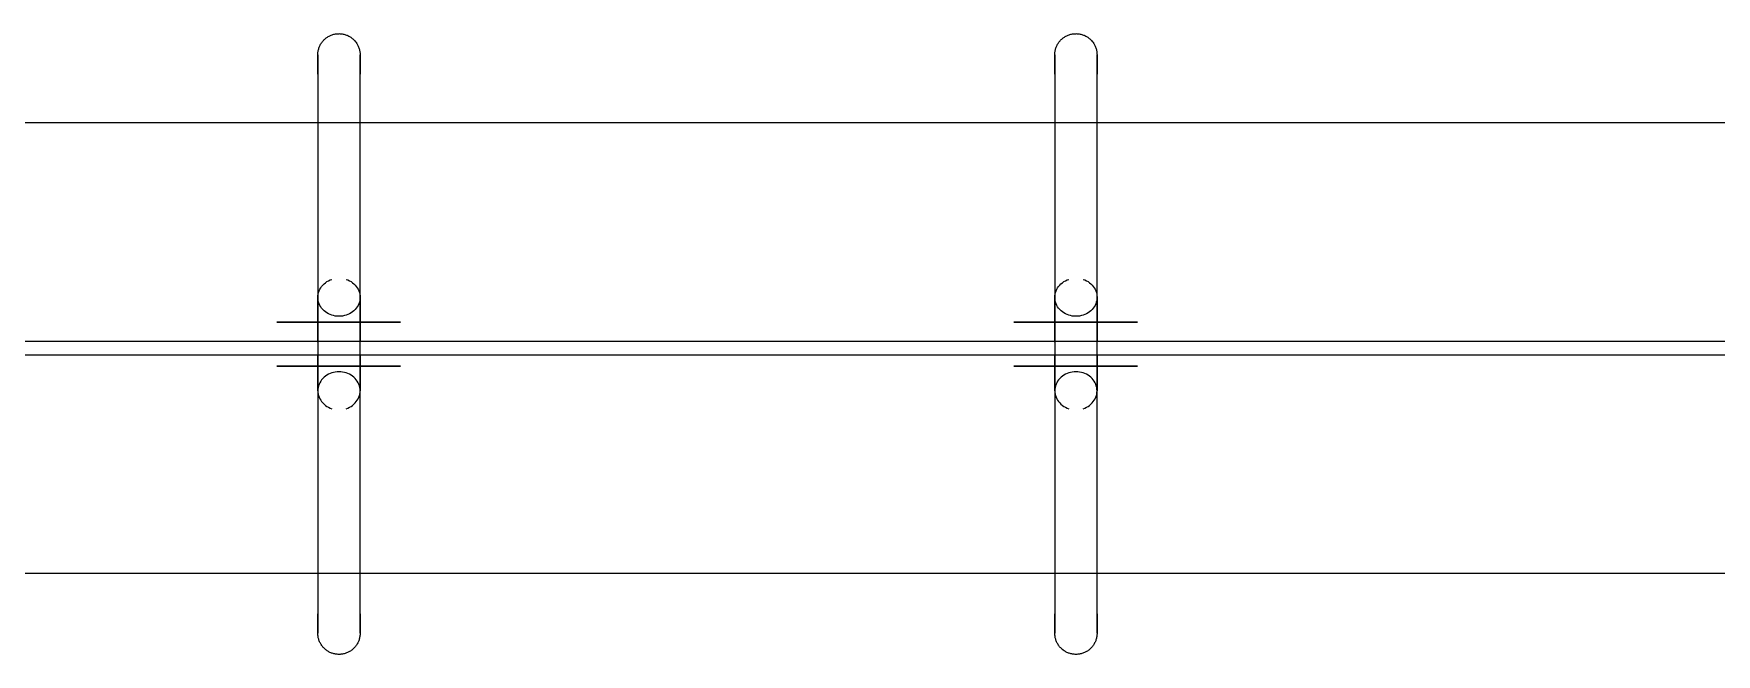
# Model space of a CAD drawing. Header units: inches. Extents: x -1569 to 1282, y -721 to 887.
# Drawn here: x -982.784 to -979.047, y 409.043 to 410.422 of the extents above; entities that cross this region are included whole.
import ezdxf

# ---------------------------------------------------------------- set-up
doc = ezdxf.new("R2010")
doc.units = ezdxf.units.IN
doc.header["$MEASUREMENT"] = 0
doc.layers.add('P-SANR-FIXT', color=6, linetype='Continuous', lineweight=13)

# ---------------------------------------------------------------- blocks, each defined once
blk = doc.blocks.new('Accessory_Shower_Bobrick_Vinyl-Shower-Curtain - 70 Wide-7268769-FIRST FLOOR POWER _ SIGNAL')
at = {"layer": 'P-SANR-FIXT', "lineweight": 9}
for p, q in [((-5.7736, 0.6081), (-5.7736, 0.1128)), ((-5.6799, 0.1128), (-5.6799, 0.6081)), ((-4.1372, 0.6081), (-4.1372, 0.1128)), ((-4.0435, 0.1128), (-4.0435, 0.6081)), ((-5.8645, 0.0575), (-5.59, 0.0575)), ((-5.59, 0.0575), (-5.8645, 0.0575)), ((-5.7985, 0.0575), (-5.656, 0.0575)), ((-5.656, 0.0575), (-5.7985, 0.0575)), ((-4.2282, 0.0575), (-3.9537, 0.0575)), ((-3.9537, 0.0575), (-4.2282, 0.0575)), ((-4.1622, 0.0575), (-4.0196, 0.0575)), ((-4.0196, 0.0575), (-4.1622, 0.0575)), ((-12, 0.0156), (12, 0.0156)), ((12, -0.0156), (-12, -0.0156)), ((-5.8645, -0.0402), (-5.59, -0.0402)), ((-5.59, -0.0402), (-5.8645, -0.0402)), ((-5.7985, -0.0402), (-5.656, -0.0402)), ((-5.656, -0.0402), (-5.7985, -0.0402)), ((-4.2282, -0.0402), (-3.9537, -0.0402)), ((-3.9537, -0.0402), (-4.2282, -0.0402)), ((-4.1622, -0.0402), (-4.0196, -0.0402)), ((-4.0196, -0.0402), (-4.1622, -0.0402)), ((-5.7736, -0.0947), (-5.7736, -0.59)), ((-5.6799, -0.59), (-5.6799, -0.0947)), ((-4.1372, -0.0947), (-4.1372, -0.59)), ((-4.0435, -0.59), (-4.0435, -0.0947))]:
    blk.add_line(p, q, dxfattribs=at)
at = {"layer": 'P-SANR-FIXT', "lineweight": 9, "flags": 128}
for points in [[(-5.7736, 0.6516), (-5.7736, 0.6535), (-5.7735, 0.6553), (-5.7733, 0.6572), (-5.773, 0.659), (-5.7727, 0.6609), (-5.7723, 0.6627), (-5.7718, 0.6645), (-5.7712, 0.6663), (-5.7706, 0.6681), (-5.7699, 0.6698), (-5.7691, 0.6715), (-5.7683, 0.6732), (-5.7674, 0.6749), (-5.7664, 0.6765), (-5.7654, 0.678), (-5.7643, 0.6796), (-5.7632, 0.6811), (-5.762, 0.6825), (-5.7607, 0.6839), (-5.7594, 0.6852), (-5.758, 0.6865), (-5.7566, 0.6877), (-5.7551, 0.6889), (-5.7536, 0.69), (-5.7521, 0.691), (-5.7505, 0.692), (-5.7488, 0.6929), (-5.7472, 0.6938), (-5.7454, 0.6946), (-5.7437, 0.6953), (-5.742, 0.6959), (-5.7402, 0.6965), (-5.7384, 0.697), (-5.7365, 0.6974), (-5.7347, 0.6978), (-5.7328, 0.6981), (-5.731, 0.6983), (-5.7291, 0.6984), (-5.7272, 0.6984), (-5.7267, 0.6985)], [(-5.7267, 0.6985), (-5.7249, 0.6984), (-5.723, 0.6983), (-5.7211, 0.6981), (-5.7193, 0.6979), (-5.7174, 0.6975), (-5.7156, 0.6971), (-5.7138, 0.6966), (-5.712, 0.6961), (-5.7102, 0.6954), (-5.7085, 0.6948), (-5.7068, 0.694), (-5.7051, 0.6932), (-5.7034, 0.6923), (-5.7018, 0.6913), (-5.7003, 0.6903), (-5.6987, 0.6892), (-5.6973, 0.688), (-5.6958, 0.6868), (-5.6944, 0.6856), (-5.6931, 0.6842), (-5.6918, 0.6829), (-5.6906, 0.6814), (-5.6894, 0.68), (-5.6883, 0.6785), (-5.6873, 0.6769), (-5.6863, 0.6753), (-5.6854, 0.6737), (-5.6845, 0.672), (-5.6838, 0.6703), (-5.683, 0.6686), (-5.6824, 0.6668), (-5.6818, 0.665), (-5.6813, 0.6632), (-5.6809, 0.6614), (-5.6805, 0.6595), (-5.6803, 0.6577), (-5.68, 0.6558), (-5.6799, 0.654), (-5.6799, 0.6521), (-5.6799, 0.6516)], [(-4.1372, 0.6516), (-4.1372, 0.6535), (-4.1371, 0.6553), (-4.1369, 0.6572), (-4.1366, 0.659), (-4.1363, 0.6609), (-4.1359, 0.6627), (-4.1354, 0.6645), (-4.1349, 0.6663), (-4.1342, 0.6681), (-4.1335, 0.6698), (-4.1328, 0.6715), (-4.1319, 0.6732), (-4.131, 0.6749), (-4.1301, 0.6765), (-4.1291, 0.678), (-4.128, 0.6796), (-4.1268, 0.6811), (-4.1256, 0.6825), (-4.1243, 0.6839), (-4.123, 0.6852), (-4.1217, 0.6865), (-4.1202, 0.6877), (-4.1188, 0.6889), (-4.1173, 0.69), (-4.1157, 0.691), (-4.1141, 0.692), (-4.1125, 0.6929), (-4.1108, 0.6938), (-4.1091, 0.6946), (-4.1074, 0.6953), (-4.1056, 0.6959), (-4.1038, 0.6965), (-4.102, 0.697), (-4.1002, 0.6974), (-4.0983, 0.6978), (-4.0965, 0.6981), (-4.0946, 0.6983), (-4.0927, 0.6984), (-4.0909, 0.6984), (-4.0904, 0.6985)], [(-4.0904, 0.6985), (-4.0885, 0.6984), (-4.0866, 0.6983), (-4.0848, 0.6981), (-4.0829, 0.6979), (-4.0811, 0.6975), (-4.0792, 0.6971), (-4.0774, 0.6966), (-4.0756, 0.6961), (-4.0739, 0.6954), (-4.0721, 0.6948), (-4.0704, 0.694), (-4.0687, 0.6932), (-4.0671, 0.6923), (-4.0655, 0.6913), (-4.0639, 0.6903), (-4.0624, 0.6892), (-4.0609, 0.688), (-4.0595, 0.6868), (-4.0581, 0.6856), (-4.0567, 0.6842), (-4.0555, 0.6829), (-4.0542, 0.6814), (-4.0531, 0.68), (-4.052, 0.6785), (-4.0509, 0.6769), (-4.0499, 0.6753), (-4.049, 0.6737), (-4.0482, 0.672), (-4.0474, 0.6703), (-4.0467, 0.6686), (-4.046, 0.6668), (-4.0455, 0.665), (-4.045, 0.6632), (-4.0445, 0.6614), (-4.0442, 0.6595), (-4.0439, 0.6577), (-4.0437, 0.6558), (-4.0436, 0.654), (-4.0435, 0.6521), (-4.0435, 0.6516)], [(-5.7736, 0.6516), (-5.7736, 0.6511), (-5.7736, 0.6495), (-5.7736, 0.647), (-5.7736, 0.6434), (-5.7736, 0.6388), (-5.7736, 0.6332), (-5.7736, 0.6266), (-5.7736, 0.619), (-5.7736, 0.6104), (-5.7736, 0.6009), (-5.7736, 0.5904), (-5.7736, 0.579), (-5.7736, 0.5666), (-5.7736, 0.5534), (-5.7736, 0.5393), (-5.7736, 0.5244), (-5.7736, 0.5087), (-5.7736, 0.4921), (-5.7736, 0.4748), (-5.7736, 0.4567), (-5.7736, 0.4379), (-5.7736, 0.4184), (-5.7736, 0.3983), (-5.7736, 0.3775), (-5.7736, 0.3562), (-5.7736, 0.3343), (-5.7736, 0.3119), (-5.7736, 0.289), (-5.7736, 0.2656), (-5.7736, 0.2419), (-5.7736, 0.2177), (-5.7736, 0.1933), (-5.7736, 0.1685), (-5.7736, 0.1435), (-5.7736, 0.1182), (-5.7736, 0.0928), (-5.7736, 0.0673), (-5.7736, 0.0417), (-5.7736, 0.016), (-5.7736, -0.0097), (-5.7736, -0.0354), (-5.7736, -0.061), (-5.7736, -0.0865), (-5.7736, -0.1118), (-5.7736, -0.1369), (-5.7736, -0.1619), (-5.7736, -0.1865), (-5.7736, -0.2108), (-5.7736, -0.2348), (-5.7736, -0.2584), (-5.7736, -0.2815), (-5.7736, -0.3042), (-5.7736, -0.3264), (-5.7736, -0.348), (-5.7736, -0.3691), (-5.7736, -0.3896), (-5.7736, -0.4094), (-5.7736, -0.4286), (-5.7736, -0.447), (-5.7736, -0.4648), (-5.7736, -0.4817), (-5.7736, -0.4979), (-5.7736, -0.5133), (-5.7736, -0.5279), (-5.7736, -0.5415), (-5.7736, -0.5544), (-5.7736, -0.5663), (-5.7736, -0.5772), (-5.7736, -0.5873), (-5.7736, -0.5964), (-5.7736, -0.6045), (-5.7736, -0.6116), (-5.7736, -0.6178), (-5.7736, -0.6229), (-5.7736, -0.6271), (-5.7736, -0.6302), (-5.7736, -0.6323), (-5.7736, -0.6334), (-5.7736, -0.6335)], [(-5.7736, 0.6081), (-5.7736, 0.6169), (-5.7736, 0.6248), (-5.7736, 0.6316), (-5.7736, 0.6375), (-5.7736, 0.6423), (-5.7736, 0.6462), (-5.7736, 0.649), (-5.7736, 0.6508), (-5.7736, 0.6515)], [(-5.6799, -0.6335), (-5.6799, -0.633), (-5.6799, -0.6314), (-5.6799, -0.6289), (-5.6799, -0.6253), (-5.6799, -0.6207), (-5.6799, -0.6151), (-5.6799, -0.6085), (-5.6799, -0.6009), (-5.6799, -0.5923), (-5.6799, -0.5828), (-5.6799, -0.5723), (-5.6799, -0.5609), (-5.6799, -0.5486), (-5.6799, -0.5354), (-5.6799, -0.5213), (-5.6799, -0.5063), (-5.6799, -0.4906), (-5.6799, -0.474), (-5.6799, -0.4567), (-5.6799, -0.4386), (-5.6799, -0.4198), (-5.6799, -0.4004), (-5.6799, -0.3802), (-5.6799, -0.3595), (-5.6799, -0.3381), (-5.6799, -0.3162), (-5.6799, -0.2938), (-5.6799, -0.2709), (-5.6799, -0.2476), (-5.6799, -0.2238), (-5.6799, -0.1997), (-5.6799, -0.1752), (-5.6799, -0.1504), (-5.6799, -0.1254), (-5.6799, -0.1002), (-5.6799, -0.0748), (-5.6799, -0.0492), (-5.6799, -0.0236), (-5.6799, 0.0021), (-5.6799, 0.0278), (-5.6799, 0.0535), (-5.6799, 0.0791), (-5.6799, 0.1046), (-5.6799, 0.1299), (-5.6799, 0.155), (-5.6799, 0.1799), (-5.6799, 0.2046), (-5.6799, 0.2289), (-5.6799, 0.2529), (-5.6799, 0.2764), (-5.6799, 0.2996), (-5.6799, 0.3223), (-5.6799, 0.3444), (-5.6799, 0.3661), (-5.6799, 0.3872), (-5.6799, 0.4076), (-5.6799, 0.4275), (-5.6799, 0.4466), (-5.6799, 0.4651), (-5.6799, 0.4828), (-5.6799, 0.4998), (-5.6799, 0.516), (-5.6799, 0.5314), (-5.6799, 0.5459), (-5.6799, 0.5596), (-5.6799, 0.5724), (-5.6799, 0.5843), (-5.6799, 0.5953), (-5.6799, 0.6054), (-5.6799, 0.6145), (-5.6799, 0.6226), (-5.6799, 0.6297), (-5.6799, 0.6359), (-5.6799, 0.641), (-5.6799, 0.6451), (-5.6799, 0.6483), (-5.6799, 0.6504), (-5.6799, 0.6514), (-5.6799, 0.6516)], [(-5.6799, 0.6516), (-5.6799, 0.6511), (-5.6799, 0.6495), (-5.6799, 0.647), (-5.6799, 0.6434), (-5.6799, 0.6388), (-5.6799, 0.6332), (-5.6799, 0.6266), (-5.6799, 0.619), (-5.6799, 0.6104), (-5.6799, 0.6081)], [(-4.1372, 0.6516), (-4.1372, 0.6511), (-4.1372, 0.6495), (-4.1372, 0.647), (-4.1372, 0.6434), (-4.1372, 0.6388), (-4.1372, 0.6332), (-4.1372, 0.6266), (-4.1372, 0.619), (-4.1372, 0.6104), (-4.1372, 0.6009), (-4.1372, 0.5904), (-4.1372, 0.579), (-4.1372, 0.5666), (-4.1372, 0.5534), (-4.1372, 0.5393), (-4.1372, 0.5244), (-4.1372, 0.5087), (-4.1372, 0.4921), (-4.1372, 0.4748), (-4.1372, 0.4567), (-4.1372, 0.4379), (-4.1372, 0.4184), (-4.1372, 0.3983), (-4.1372, 0.3775), (-4.1372, 0.3562), (-4.1372, 0.3343), (-4.1372, 0.3119), (-4.1372, 0.289), (-4.1372, 0.2656), (-4.1372, 0.2419), (-4.1372, 0.2177), (-4.1372, 0.1933), (-4.1372, 0.1685), (-4.1372, 0.1435), (-4.1372, 0.1182), (-4.1372, 0.0928), (-4.1372, 0.0673), (-4.1372, 0.0417), (-4.1372, 0.016), (-4.1372, -0.0097), (-4.1372, -0.0354), (-4.1372, -0.061), (-4.1372, -0.0865), (-4.1372, -0.1118), (-4.1372, -0.1369), (-4.1372, -0.1619), (-4.1372, -0.1865), (-4.1372, -0.2108), (-4.1372, -0.2348), (-4.1372, -0.2584), (-4.1372, -0.2815), (-4.1372, -0.3042), (-4.1372, -0.3264), (-4.1372, -0.348), (-4.1372, -0.3691), (-4.1372, -0.3896), (-4.1372, -0.4094), (-4.1372, -0.4286), (-4.1372, -0.447), (-4.1372, -0.4648), (-4.1372, -0.4817), (-4.1372, -0.4979), (-4.1372, -0.5133), (-4.1372, -0.5279), (-4.1372, -0.5415), (-4.1372, -0.5544), (-4.1372, -0.5663), (-4.1372, -0.5772), (-4.1372, -0.5873), (-4.1372, -0.5964), (-4.1372, -0.6045), (-4.1372, -0.6116), (-4.1372, -0.6178), (-4.1372, -0.6229), (-4.1372, -0.6271), (-4.1372, -0.6302), (-4.1372, -0.6323), (-4.1372, -0.6334), (-4.1372, -0.6335)], [(-4.1372, 0.6081), (-4.1372, 0.6169), (-4.1372, 0.6248), (-4.1372, 0.6316), (-4.1372, 0.6375), (-4.1372, 0.6423), (-4.1372, 0.6462), (-4.1372, 0.649), (-4.1372, 0.6508), (-4.1372, 0.6515)], [(-4.0435, -0.6335), (-4.0435, -0.633), (-4.0435, -0.6314), (-4.0435, -0.6289), (-4.0435, -0.6253), (-4.0435, -0.6207), (-4.0435, -0.6151), (-4.0435, -0.6085), (-4.0435, -0.6009), (-4.0435, -0.5923), (-4.0435, -0.5828), (-4.0435, -0.5723), (-4.0435, -0.5609), (-4.0435, -0.5486), (-4.0435, -0.5354), (-4.0435, -0.5213), (-4.0435, -0.5063), (-4.0435, -0.4906), (-4.0435, -0.474), (-4.0435, -0.4567), (-4.0435, -0.4386), (-4.0435, -0.4198), (-4.0435, -0.4004), (-4.0435, -0.3802), (-4.0435, -0.3595), (-4.0435, -0.3381), (-4.0435, -0.3162), (-4.0435, -0.2938), (-4.0435, -0.2709), (-4.0435, -0.2476), (-4.0435, -0.2238), (-4.0435, -0.1997), (-4.0435, -0.1752), (-4.0435, -0.1504), (-4.0435, -0.1254), (-4.0435, -0.1002), (-4.0435, -0.0748), (-4.0435, -0.0492), (-4.0435, -0.0236), (-4.0435, 0.0021), (-4.0435, 0.0278), (-4.0435, 0.0535), (-4.0435, 0.0791), (-4.0435, 0.1046), (-4.0435, 0.1299), (-4.0435, 0.155), (-4.0435, 0.1799), (-4.0435, 0.2046), (-4.0435, 0.2289), (-4.0435, 0.2529), (-4.0435, 0.2764), (-4.0435, 0.2996), (-4.0435, 0.3223), (-4.0435, 0.3444), (-4.0435, 0.3661), (-4.0435, 0.3872), (-4.0435, 0.4076), (-4.0435, 0.4275), (-4.0435, 0.4466), (-4.0435, 0.4651), (-4.0435, 0.4828), (-4.0435, 0.4998), (-4.0435, 0.516), (-4.0435, 0.5314), (-4.0435, 0.5459), (-4.0435, 0.5596), (-4.0435, 0.5724), (-4.0435, 0.5843), (-4.0435, 0.5953), (-4.0435, 0.6054), (-4.0435, 0.6145), (-4.0435, 0.6226), (-4.0435, 0.6297), (-4.0435, 0.6359), (-4.0435, 0.641), (-4.0435, 0.6451), (-4.0435, 0.6483), (-4.0435, 0.6504), (-4.0435, 0.6514), (-4.0435, 0.6516)], [(-4.0435, 0.6516), (-4.0435, 0.6511), (-4.0435, 0.6495), (-4.0435, 0.647), (-4.0435, 0.6434), (-4.0435, 0.6388), (-4.0435, 0.6332), (-4.0435, 0.6266), (-4.0435, 0.619), (-4.0435, 0.6104), (-4.0435, 0.6081)], [(-5.7736, 0.0133), (-5.7736, 0.0181), (-5.7736, 0.0229), (-5.7736, 0.0276), (-5.7736, 0.0324), (-5.7736, 0.0371), (-5.7736, 0.0417), (-5.7736, 0.0463), (-5.7736, 0.0508), (-5.7736, 0.0553), (-5.7736, 0.0597), (-5.7736, 0.064), (-5.7736, 0.0682), (-5.7736, 0.0723), (-5.7736, 0.0764), (-5.7736, 0.0803), (-5.7736, 0.0841), (-5.7736, 0.0878), (-5.7736, 0.0913), (-5.7736, 0.0948), (-5.7736, 0.0981), (-5.7736, 0.1012), (-5.7736, 0.1042), (-5.7736, 0.1071), (-5.7736, 0.1097), (-5.7736, 0.1123), (-5.7736, 0.1128)], [(-5.6799, 0.1128), (-5.6799, 0.1103), (-5.6799, 0.1076), (-5.6799, 0.1048), (-5.6799, 0.1019), (-5.6799, 0.0987), (-5.6799, 0.0955), (-5.6799, 0.0921), (-5.6799, 0.0886), (-5.6799, 0.0849), (-5.6799, 0.0811), (-5.6799, 0.0772), (-5.6799, 0.0732), (-5.6799, 0.0691), (-5.6799, 0.0649), (-5.6799, 0.0606), (-5.6799, 0.0562), (-5.6799, 0.0518), (-5.6799, 0.0473), (-5.6799, 0.0427), (-5.6799, 0.0381), (-5.6799, 0.0334), (-5.6799, 0.0287), (-5.6799, 0.0239), (-5.6799, 0.0191), (-5.6799, 0.0144)], [(-4.1372, 0.0133), (-4.1372, 0.0181), (-4.1372, 0.0229), (-4.1372, 0.0276), (-4.1372, 0.0324), (-4.1372, 0.0371), (-4.1372, 0.0417), (-4.1372, 0.0463), (-4.1372, 0.0508), (-4.1372, 0.0553), (-4.1372, 0.0597), (-4.1372, 0.064), (-4.1372, 0.0682), (-4.1372, 0.0723), (-4.1372, 0.0764), (-4.1372, 0.0803), (-4.1372, 0.0841), (-4.1372, 0.0878), (-4.1372, 0.0913), (-4.1372, 0.0948), (-4.1372, 0.0981), (-4.1372, 0.1012), (-4.1372, 0.1042), (-4.1372, 0.1071), (-4.1372, 0.1097), (-4.1372, 0.1123), (-4.1372, 0.1128)], [(-4.0435, 0.1128), (-4.0435, 0.1103), (-4.0435, 0.1076), (-4.0435, 0.1048), (-4.0435, 0.1019), (-4.0435, 0.0987), (-4.0435, 0.0955), (-4.0435, 0.0921), (-4.0435, 0.0886), (-4.0435, 0.0849), (-4.0435, 0.0811), (-4.0435, 0.0772), (-4.0435, 0.0732), (-4.0435, 0.0691), (-4.0435, 0.0649), (-4.0435, 0.0606), (-4.0435, 0.0562), (-4.0435, 0.0518), (-4.0435, 0.0473), (-4.0435, 0.0427), (-4.0435, 0.0381), (-4.0435, 0.0334), (-4.0435, 0.0287), (-4.0435, 0.0239), (-4.0435, 0.0191), (-4.0435, 0.0144)], [(-5.7736, -0.0947), (-5.7736, -0.0922), (-5.7736, -0.0896), (-5.7736, -0.0868), (-5.7736, -0.0838), (-5.7736, -0.0807), (-5.7736, -0.0774), (-5.7736, -0.074), (-5.7736, -0.0705), (-5.7736, -0.0668), (-5.7736, -0.063), (-5.7736, -0.0592), (-5.7736, -0.0551), (-5.7736, -0.051), (-5.7736, -0.0468), (-5.7736, -0.0425), (-5.7736, -0.0382), (-5.7736, -0.0337), (-5.7736, -0.0292), (-5.7736, -0.0246), (-5.7736, -0.02), (-5.7736, -0.0153)], [(-5.6799, -0.0143), (-5.6799, -0.019), (-5.6799, -0.0236), (-5.6799, -0.0282), (-5.6799, -0.0328), (-5.6799, -0.0372), (-5.6799, -0.0416), (-5.6799, -0.0459), (-5.6799, -0.0501), (-5.6799, -0.0543), (-5.6799, -0.0583), (-5.6799, -0.0622), (-5.6799, -0.066), (-5.6799, -0.0697), (-5.6799, -0.0733), (-5.6799, -0.0767), (-5.6799, -0.08), (-5.6799, -0.0831), (-5.6799, -0.0861), (-5.6799, -0.089), (-5.6799, -0.0917), (-5.6799, -0.0942), (-5.6799, -0.0947)], [(-4.1372, -0.0947), (-4.1372, -0.0922), (-4.1372, -0.0896), (-4.1372, -0.0868), (-4.1372, -0.0838), (-4.1372, -0.0807), (-4.1372, -0.0774), (-4.1372, -0.074), (-4.1372, -0.0705), (-4.1372, -0.0668), (-4.1372, -0.063), (-4.1372, -0.0592), (-4.1372, -0.0551), (-4.1372, -0.051), (-4.1372, -0.0468), (-4.1372, -0.0425), (-4.1372, -0.0382), (-4.1372, -0.0337), (-4.1372, -0.0292), (-4.1372, -0.0246), (-4.1372, -0.02), (-4.1372, -0.0153)], [(-4.0435, -0.0143), (-4.0435, -0.019), (-4.0435, -0.0236), (-4.0435, -0.0282), (-4.0435, -0.0328), (-4.0435, -0.0372), (-4.0435, -0.0416), (-4.0435, -0.0459), (-4.0435, -0.0501), (-4.0435, -0.0543), (-4.0435, -0.0583), (-4.0435, -0.0622), (-4.0435, -0.066), (-4.0435, -0.0697), (-4.0435, -0.0733), (-4.0435, -0.0767), (-4.0435, -0.08), (-4.0435, -0.0831), (-4.0435, -0.0861), (-4.0435, -0.089), (-4.0435, -0.0917), (-4.0435, -0.0942), (-4.0435, -0.0947)], [(-5.7736, -0.6335), (-5.7736, -0.633), (-5.7736, -0.6314), (-5.7736, -0.6289), (-5.7736, -0.6253), (-5.7736, -0.6207), (-5.7736, -0.6151), (-5.7736, -0.6085), (-5.7736, -0.6009), (-5.7736, -0.5923), (-5.7736, -0.59)], [(-5.6799, -0.59), (-5.6799, -0.5988), (-5.6799, -0.6067), (-5.6799, -0.6135), (-5.6799, -0.6194), (-5.6799, -0.6242), (-5.6799, -0.6281), (-5.6799, -0.6309), (-5.6799, -0.6327), (-5.6799, -0.6335)], [(-4.1372, -0.6335), (-4.1372, -0.633), (-4.1372, -0.6314), (-4.1372, -0.6289), (-4.1372, -0.6253), (-4.1372, -0.6207), (-4.1372, -0.6151), (-4.1372, -0.6085), (-4.1372, -0.6009), (-4.1372, -0.5923), (-4.1372, -0.59)], [(-4.0435, -0.59), (-4.0435, -0.5988), (-4.0435, -0.6067), (-4.0435, -0.6135), (-4.0435, -0.6194), (-4.0435, -0.6242), (-4.0435, -0.6281), (-4.0435, -0.6309), (-4.0435, -0.6327), (-4.0435, -0.6335)], [(-5.7267, -0.6804), (-5.7286, -0.6803), (-5.7305, -0.6802), (-5.7323, -0.68), (-5.7342, -0.6798), (-5.736, -0.6794), (-5.7379, -0.679), (-5.7397, -0.6786), (-5.7415, -0.678), (-5.7432, -0.6774), (-5.745, -0.6767), (-5.7467, -0.6759), (-5.7484, -0.6751), (-5.75, -0.6742), (-5.7516, -0.6732), (-5.7532, -0.6722), (-5.7547, -0.6711), (-5.7562, -0.67), (-5.7576, -0.6687), (-5.759, -0.6675), (-5.7604, -0.6662), (-5.7616, -0.6648), (-5.7629, -0.6634), (-5.764, -0.6619), (-5.7651, -0.6604), (-5.7662, -0.6588), (-5.7672, -0.6572), (-5.7681, -0.6556), (-5.7689, -0.6539), (-5.7697, -0.6522), (-5.7704, -0.6505), (-5.7711, -0.6487), (-5.7716, -0.6469), (-5.7721, -0.6451), (-5.7726, -0.6433), (-5.7729, -0.6415), (-5.7732, -0.6396), (-5.7734, -0.6378), (-5.7735, -0.6359), (-5.7736, -0.634), (-5.7736, -0.6335)], [(-5.6799, -0.6335), (-5.6799, -0.6354), (-5.68, -0.6372), (-5.6802, -0.6391), (-5.6805, -0.641), (-5.6808, -0.6428), (-5.6812, -0.6446), (-5.6817, -0.6465), (-5.6822, -0.6482), (-5.6829, -0.65), (-5.6836, -0.6518), (-5.6843, -0.6535), (-5.6852, -0.6551), (-5.6861, -0.6568), (-5.687, -0.6584), (-5.688, -0.66), (-5.6891, -0.6615), (-5.6903, -0.663), (-5.6915, -0.6644), (-5.6928, -0.6658), (-5.6941, -0.6671), (-5.6954, -0.6684), (-5.6969, -0.6696), (-5.6983, -0.6708), (-5.6998, -0.6719), (-5.7014, -0.6729), (-5.703, -0.6739), (-5.7046, -0.6748), (-5.7063, -0.6757), (-5.708, -0.6765), (-5.7097, -0.6772), (-5.7115, -0.6778), (-5.7133, -0.6784), (-5.7151, -0.6789), (-5.7169, -0.6793), (-5.7188, -0.6797), (-5.7206, -0.68), (-5.7225, -0.6802), (-5.7244, -0.6803), (-5.7262, -0.6804), (-5.7267, -0.6804)], [(-4.0904, -0.6804), (-4.0922, -0.6803), (-4.0941, -0.6802), (-4.096, -0.68), (-4.0978, -0.6798), (-4.0997, -0.6794), (-4.1015, -0.679), (-4.1033, -0.6786), (-4.1051, -0.678), (-4.1069, -0.6774), (-4.1086, -0.6767), (-4.1103, -0.6759), (-4.112, -0.6751), (-4.1137, -0.6742), (-4.1153, -0.6732), (-4.1168, -0.6722), (-4.1184, -0.6711), (-4.1198, -0.67), (-4.1213, -0.6687), (-4.1227, -0.6675), (-4.124, -0.6662), (-4.1253, -0.6648), (-4.1265, -0.6634), (-4.1277, -0.6619), (-4.1288, -0.6604), (-4.1298, -0.6588), (-4.1308, -0.6572), (-4.1317, -0.6556), (-4.1326, -0.6539), (-4.1333, -0.6522), (-4.1341, -0.6505), (-4.1347, -0.6487), (-4.1353, -0.6469), (-4.1358, -0.6451), (-4.1362, -0.6433), (-4.1366, -0.6415), (-4.1368, -0.6396), (-4.137, -0.6378), (-4.1372, -0.6359), (-4.1372, -0.634), (-4.1372, -0.6335)], [(-4.0435, -0.6335), (-4.0435, -0.6354), (-4.0436, -0.6372), (-4.0438, -0.6391), (-4.0441, -0.641), (-4.0444, -0.6428), (-4.0448, -0.6446), (-4.0453, -0.6465), (-4.0459, -0.6482), (-4.0465, -0.65), (-4.0472, -0.6518), (-4.048, -0.6535), (-4.0488, -0.6551), (-4.0497, -0.6568), (-4.0507, -0.6584), (-4.0517, -0.66), (-4.0528, -0.6615), (-4.0539, -0.663), (-4.0551, -0.6644), (-4.0564, -0.6658), (-4.0577, -0.6671), (-4.0591, -0.6684), (-4.0605, -0.6696), (-4.062, -0.6708), (-4.0635, -0.6719), (-4.065, -0.6729), (-4.0666, -0.6739), (-4.0683, -0.6748), (-4.0699, -0.6757), (-4.0716, -0.6765), (-4.0734, -0.6772), (-4.0751, -0.6778), (-4.0769, -0.6784), (-4.0787, -0.6789), (-4.0806, -0.6793), (-4.0824, -0.6797), (-4.0843, -0.68), (-4.0861, -0.6802), (-4.088, -0.6803), (-4.0899, -0.6804), (-4.0904, -0.6804)]]:
    blk.add_lwpolyline(points, dxfattribs=at)
at = {"layer": 'P-SANR-FIXT', "lineweight": 9}
for points in [[(-5.7267, 0.0706), (-5.7322, 0.0706), (-5.7431, 0.0723), (-5.7575, 0.0798), (-5.7682, 0.0912), (-5.7738, 0.1052), (-5.7739, 0.1202), (-5.7682, 0.1344), (-5.7575, 0.146), (-5.7479, 0.151), (-5.7428, 0.1527)], [(-5.7107, 0.1527), (-5.7055, 0.151), (-5.6959, 0.146), (-5.6853, 0.1344), (-5.6796, 0.1203), (-5.6796, 0.1052), (-5.6853, 0.0912), (-5.696, 0.0798), (-5.7104, 0.0723), (-5.7213, 0.0706), (-5.7267, 0.0706)], [(-4.0904, 0.0706), (-4.0958, 0.0706), (-4.1067, 0.0723), (-4.1211, 0.0798), (-4.1318, 0.0912), (-4.1375, 0.1052), (-4.1375, 0.1202), (-4.1318, 0.1344), (-4.1212, 0.146), (-4.1115, 0.151), (-4.1064, 0.1527)], [(-4.0743, 0.1527), (-4.0692, 0.151), (-4.0596, 0.146), (-4.0489, 0.1344), (-4.0432, 0.1203), (-4.0433, 0.1052), (-4.0489, 0.0912), (-4.0596, 0.0798), (-4.074, 0.0723), (-4.0849, 0.0706), (-4.0904, 0.0706)], [(-5.7267, -0.0525), (-5.7322, -0.0525), (-5.7431, -0.0542), (-5.7575, -0.0617), (-5.7682, -0.0732), (-5.7738, -0.0872), (-5.7739, -0.1022), (-5.7682, -0.1163), (-5.7575, -0.1279), (-5.7479, -0.1329), (-5.7428, -0.1346)], [(-5.7107, -0.1346), (-5.7055, -0.1329), (-5.6959, -0.1279), (-5.6853, -0.1163), (-5.6796, -0.1022), (-5.6796, -0.0872), (-5.6853, -0.0732), (-5.696, -0.0617), (-5.7104, -0.0542), (-5.7213, -0.0525), (-5.7267, -0.0525)], [(-4.0904, -0.0525), (-4.0958, -0.0525), (-4.1067, -0.0542), (-4.1211, -0.0617), (-4.1318, -0.0732), (-4.1375, -0.0872), (-4.1375, -0.1022), (-4.1318, -0.1163), (-4.1212, -0.1279), (-4.1115, -0.1329), (-4.1064, -0.1346)], [(-4.0743, -0.1346), (-4.0692, -0.1329), (-4.0596, -0.1279), (-4.0489, -0.1163), (-4.0432, -0.1022), (-4.0433, -0.0872), (-4.0489, -0.0732), (-4.0596, -0.0617), (-4.074, -0.0542), (-4.0849, -0.0525), (-4.0904, -0.0525)]]:
    blk.add_open_spline(points, degree=3, dxfattribs=at)
blk = doc.blocks.new('Accessory_Shower_Bobrick_B-207 - 72W-V66-FIRST FLOOR POWER _ SIGNAL')
at = {"layer": 'P-SANR-FIXT', "lineweight": 9}
for p, q in [((-957.3732, 410.2234), (-988.2482, 410.2234)), ((-988.2482, 409.2234), (-957.3732, 409.2234))]:
    blk.add_line(p, q, dxfattribs=at)

msp = doc.modelspace()

# ---------------------------------------------------------------- block references
at = {"layer": 'P-SANR-FIXT', "lineweight": 9}
for name, p in [('Accessory_Shower_Bobrick_B-207 - 72W-V66-FIRST FLOOR POWER _ SIGNAL', (0, 0)), ('Accessory_Shower_Bobrick_Vinyl-Shower-Curtain - 70 Wide-7268769-FIRST FLOOR POWER _ SIGNAL', (-976.3789, 409.7234))]:
    msp.add_blockref(name, p, dxfattribs=at)

doc.saveas('drawing.dxf')
